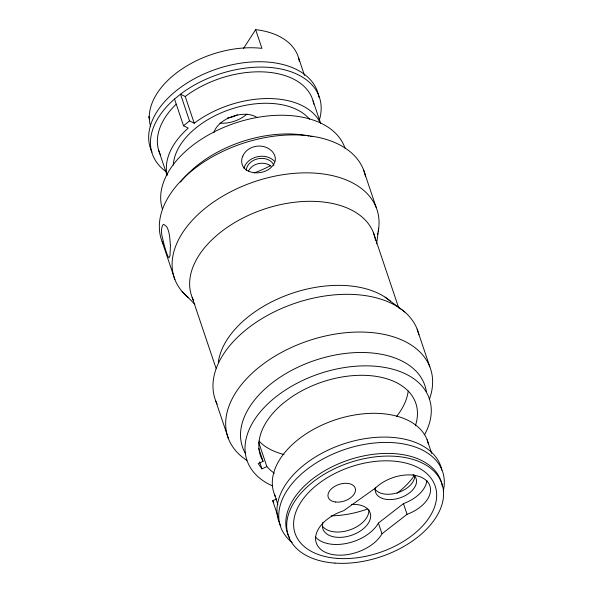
<?xml version="1.0" encoding="UTF-8"?>
<svg xmlns="http://www.w3.org/2000/svg" width="593" height="593" viewBox="0 0 593 593"><rect width="100%" height="100%" fill="white"/><g stroke="black" fill="none" stroke-linecap="round" stroke-linejoin="round"><path stroke-width="0.89" d="M376.592 243.812L378.712 228.231M248.556 170.984C252.574 162.949 264.07 160.859 271.12 166.144M243.382 48.641L255.635 29.65A81.078 49.582 -18.6 0 1 298.65 58.04L304.505 75.452M174.527 99.046L183.526 125.775L189.515 120.898L194.23 123.233A81.078 49.582 -18.6 0 1 320.168 122.699M315.417 536.962A35.691 21.822 -18.6 0 0 347.476 543.225A35.691 21.822 -18.6 0 0 378.408 523.085L403.44 503.62A32.126 19.643 -18.6 0 0 426.878 480.575M382.003 533.782L407.035 514.316A32.126 19.643 -18.6 0 0 425.789 480.041A32.126 19.643 -18.6 0 0 375.606 487.957L343.614 510.729A35.691 21.822 -18.6 0 0 323.326 551.216A35.691 21.822 -18.6 0 0 382.003 533.782L378.408 523.085M258.726 448.404L263.077 461.339L258.2 463.63L261.98 468.87L266.857 466.58L270.408 470.16A81.967 50.123 -18.6 0 0 274.381 473.214M278.525 518.008L272.721 500.759L276.716 498.876M313.816 104.198A81.078 49.582 -18.6 0 0 265.019 71.99A81.078 49.582 -18.6 0 0 185.238 96.503L180.517 94.168L189.515 120.898M183.526 125.775L188.24 128.11A81.078 49.582 -18.6 0 0 167.152 175.135M385.087 297.16L404.826 312.037M182.051 291.422L194.897 304.328M259.045 441.036L261.409 443.431A81.967 50.123 -18.6 0 0 284.047 454.52M272.721 500.759L273.758 502.204M263.077 461.339L260.972 457.077A81.967 50.123 -18.6 0 1 283.706 402.847L290.036 398.059A81.967 50.123 -18.6 0 1 381.277 377.326A81.967 50.123 -18.6 0 1 415.359 425.767M363.494 169.694L376.259 207.639M417.131 329.108L429.836 366.837M373.39 232.619L398.718 307.908M313.045 100.81L320.591 123.233M427.079 439.687L431.719 453.489M255.635 29.65L261.936 48.359A81.078 49.582 -18.6 0 0 180.346 70.115A81.078 49.582 -18.6 0 0 150.496 126.02M403.44 503.62L407.035 514.316M185.238 96.503L194.23 123.233M258.733 442.43L266.857 466.58M149.614 119.23L148.754 116.68A81.078 49.582 -18.6 0 0 149.829 118.103M158.59 150.081L167.004 175.083M274.411 494.199L277.887 504.547M259.652 461.977L261.98 468.87M192.154 297.33L216.008 368.246M162.119 241.588L174.891 279.54M215.756 401.009L228.468 438.738M298.65 58.04L299.332 61.45M270.623 165.573A73.94 45.216 -18.6 0 1 254.286 172.859M173.304 165.121A73.94 45.216 -18.6 0 1 230.373 109.334A73.94 45.216 -18.6 0 1 309.576 119.23M237.385 114.827A17.345 10.607 -18.6 0 1 227.171 118.059M213.88 132.684A24.95 15.262 -18.6 0 1 232.374 116.458A24.95 15.262 -18.6 0 1 257.229 117.629M247.029 114.056A24.95 15.262 -18.6 0 1 219.899 123.144M160.458 154.929A81.078 49.582 -18.6 0 1 176.18 104.205M319.264 120.305A88.216 53.948 -18.6 0 0 279.777 68.773A88.216 53.948 -18.6 0 0 180.783 93.953L174.26 99.261A88.216 53.948 -18.6 0 0 166.633 172.089M152.023 152.171A88.216 53.948 -18.6 0 1 217.727 68.662A88.216 53.948 -18.6 0 1 318.93 97.245M272.691 486.015A96.251 58.855 -18.6 0 1 263.87 407.843A96.251 58.855 -18.6 0 1 384.071 367.319A96.251 58.855 -18.6 0 1 424.506 434.839M375.139 238.527A96.251 58.855 -18.6 0 1 375.458 240.276M193.6 300.547A96.251 58.855 -18.6 0 1 262.632 209.655A96.251 58.855 -18.6 0 1 374.954 237.667M218.328 362.034A96.251 58.855 -18.6 0 1 290.147 293.972A96.251 58.855 -18.6 0 1 390.587 301.303M188.47 297.686A106.94 65.4 -18.6 0 1 252.863 182.244A106.94 65.4 -18.6 0 1 378.208 231.455M377.874 233.086A106.94 65.4 -18.6 0 1 377.489 234.717M408.206 391.017A81.967 50.123 -18.6 0 1 396.665 416.33M180.546 182.081A96.251 58.855 -18.6 0 1 308.983 135.967M310.636 136.316A96.251 58.855 -18.6 0 1 312.259 136.686M163.134 243.953A106.94 65.4 -18.6 0 1 242.226 143.565A106.94 65.4 -18.6 0 1 365.436 176.262M162.586 209.611A96.251 58.855 -18.6 0 1 235.036 123.129A96.251 58.855 -18.6 0 1 345.03 148.206M243.931 168.338A16.93 13.357 -11.3 0 1 257.14 156.797A16.93 13.357 -11.3 0 1 274.396 161.259M246.265 170.48A14.262 11.245 -11.3 0 1 258.504 158.672A14.262 11.245 -11.3 0 1 273.944 165.425M246.881 460.413A106.94 65.4 -18.6 0 1 308.797 340.634A106.94 65.4 -18.6 0 1 429.265 399.652M245.324 453.297A96.251 58.855 -18.6 0 1 314.194 360.603A96.251 58.855 -18.6 0 1 426.33 391.454M217.149 404.152A106.94 65.4 -18.6 0 1 294.543 303.431A106.94 65.4 -18.6 0 1 418.895 334.837M289.769 538.222A81.078 49.582 -18.6 0 1 348.135 460.146A81.078 49.582 -18.6 0 1 442.348 486.482M275.463 496.578A81.078 49.582 -18.6 0 1 333.97 420.281A81.078 49.582 -18.6 0 1 428.368 443.823M414.529 475.23A73.947 45.224 -18.6 0 1 397.065 493.198M367.26 509.076A73.947 45.224 -18.6 0 1 331.131 515.851M280.719 525.769A85.555 52.317 -18.6 0 1 342.042 444.439A85.555 52.317 -18.6 0 1 441.844 470.167M292.156 542.543A85.555 52.317 -18.6 0 1 344.244 449.642A85.555 52.317 -18.6 0 1 443.319 490.9M414.729 475.238A21.385 13.083 -18.6 0 1 398.503 492.42A21.385 13.083 -18.6 0 1 374.85 489.025M368.824 509.795A24.95 15.262 -18.6 0 1 350.322 529.734A24.95 15.262 -18.6 0 1 322.607 526.339M413.054 474.459A21.385 13.083 -18.6 0 1 400.305 497.764A21.385 13.083 -18.6 0 1 375.421 487.476M351.441 504.443A24.95 15.262 -18.6 0 1 370.143 519.364A24.95 15.262 -18.6 0 1 341.449 537.317A24.95 15.262 -18.6 0 1 322.926 522.285M170.428 245.576L169.998 255.731L169.042 257.836L168.427 257.177A16.797 1.683 75.9 0 1 164.246 245.243C162.949 238.853 159.68 231.292 162.778 224.977L163.868 224.399L166.596 226.6A16.7 5.641 87.5 0 1 169.672 236.829L170.428 245.576M242.782 156.174L241.951 158.405A16.752 13.209 -26.3 0 0 247.325 170.628C256.702 175.55 271.045 172.089 275.004 161.659A16.767 12.913 2.5 0 0 269.585 149.206C260.927 143.113 246.984 146.137 242.782 156.174M334.919 563.105A81.078 49.582 -18.6 0 0 442.949 487.439A81.078 49.582 -18.6 0 0 317.544 478.595A81.078 49.582 -18.6 0 0 334.919 563.105M335.482 502.012A14.262 8.717 -18.6 0 0 355.511 489.447A14.262 8.717 -18.6 0 0 334.207 486.69A14.262 8.717 -18.6 0 0 335.482 502.012M337.58 558.406A73.94 45.216 -18.6 0 0 436.092 489.403A73.94 45.216 -18.6 0 0 321.74 481.338A73.94 45.216 -18.6 0 0 337.58 558.406"/></g></svg>
